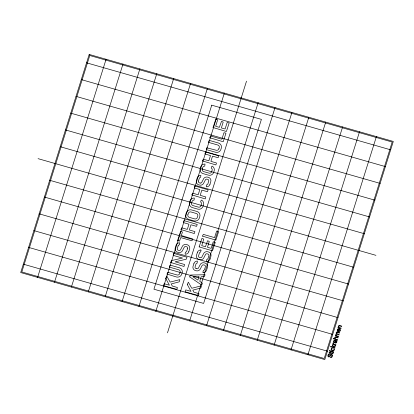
<?xml version="1.0" encoding="UTF-8"?>
<svg xmlns="http://www.w3.org/2000/svg" width="414" height="414" viewBox="0 0 414 414"><rect width="100%" height="100%" fill="white"/><g stroke="black" fill="none" stroke-linecap="round" stroke-linejoin="round"><path stroke-width="0.62" d="M37.596 277.39L106.087 59.259M54.488 282.224L122.979 64.092M71.384 287.062L139.875 68.926M88.28 291.896L156.771 73.764M105.177 296.729L173.668 78.598M122.068 301.563L190.559 83.431M138.964 306.396L207.455 88.265M186.264 212.801L185.839 214.152A4.264 4.161 -29.2 0 0 188.629 219.337L194.042 220.885A4.264 4.161 -29.2 0 0 199.362 218.018L199.781 216.672A4.269 4.161 -29.2 0 0 196.992 211.487L191.584 209.939A4.269 4.161 -29.2 0 0 186.269 212.801M200.624 167.065L200.205 168.415A4.264 4.161 -29.2 0 0 202.989 173.601L208.402 175.148A4.264 4.161 -29.2 0 0 213.722 172.281L214.141 170.93A4.259 4.156 -29.2 0 0 212.237 166.128L211.875 166.242L211.243 168.001A2.132 2.08 -29.2 0 1 212.113 170.351L211.683 171.696A2.137 2.08 -29.2 0 1 209.029 173.145L203.621 171.593A2.137 2.08 -29.2 0 1 202.249 169M155.861 311.23L224.352 93.098M178.108 245.849L177.28 248.488A1.423 1.387 -29.2 0 0 178.196 250.222L178.946 250.434A1.402 1.366 -29.2 0 0 180.607 249.751L182.388 246.278A3.281 3.198 -29.2 0 1 183.148 245.316L183.635 244.959A3.622 3.529 -29.2 0 1 186.238 244.477L187.283 244.762A3.566 3.472 -29.2 0 1 189.591 249.093L188.768 251.738M187.878 214.731L188.303 213.386A2.122 2.07 -29.2 0 1 190.947 211.963L196.355 213.505A2.122 2.07 -29.2 0 1 197.742 216.087L197.323 217.438A2.137 2.08 -29.2 0 1 194.668 218.882L189.26 217.334A2.137 2.08 -29.2 0 1 187.889 214.737M191.568 202.974L191.992 201.628A2.132 2.08 -29.2 0 1 194.068 200.122L194.342 198.032A4.259 4.156 -29.2 0 0 189.964 201.049L189.534 202.394A4.264 4.161 -29.2 0 0 192.324 207.58L197.732 209.127A4.264 4.161 -29.2 0 0 203.051 206.26L203.471 204.914A4.259 4.156 -29.2 0 0 201.571 200.107L201.204 200.226L200.573 201.98A2.132 2.08 -29.2 0 1 201.442 204.33L201.013 205.68A2.137 2.08 -29.2 0 1 198.363 207.124L192.95 205.577A2.137 2.08 -29.2 0 1 191.578 202.979M198.441 181.089L199.269 178.45A1.392 1.356 -29.2 0 1 200.485 177.446L200.94 175.593L200.676 175.345A3.643 3.55 -29.2 0 0 197.302 177.575M202.239 168.995L202.663 167.649A2.132 2.08 -29.2 0 1 204.739 166.143L205.008 164.053A4.259 4.156 -29.2 0 0 200.63 167.065M187.563 248.514L186.735 251.153A1.428 1.392 -29.2 0 1 185.519 252.147L185.074 253.963L185.332 254.243A3.622 3.535 -29.2 0 0 188.81 251.748M218.871 148.802L219.244 147.622A2.122 2.07 -29.2 0 0 217.852 145.045L208.656 142.411L208.475 142.069L209.236 140.377L218.488 143.021A4.269 4.161 -29.2 0 1 221.273 148.202L220.91 149.382A4.264 4.161 -29.2 0 1 215.59 152.248L206.363 149.609L206.679 147.782L216.222 150.246A2.137 2.08 -29.2 0 0 218.861 148.797M209.934 184.339L210.762 181.699A3.566 3.472 -29.2 0 0 208.449 177.358L207.398 177.078A3.622 3.529 -29.2 0 0 204.795 177.565L204.309 177.916A3.281 3.198 -29.2 0 0 203.553 178.879L201.763 182.346A1.402 1.366 -29.2 0 1 200.112 183.024M167.484 332.846L246.516 81.154M189.648 320.902L258.139 102.77M210.069 258.973L210.897 256.333A3.566 3.472 -29.2 0 0 208.584 251.991L207.533 251.712A3.622 3.529 -29.2 0 0 204.93 252.198L204.444 252.55A3.281 3.198 -29.2 0 0 203.688 253.513L201.897 256.98A1.402 1.366 -29.2 0 1 200.247 257.658L199.491 257.456A1.423 1.387 -29.2 0 1 198.585 255.728L199.403 253.083A1.392 1.356 -29.2 0 1 200.619 252.079L201.075 250.227L200.811 249.978M206.545 325.735L275.036 107.604M223.441 330.569L291.932 112.437M240.332 335.402L308.823 117.271M257.229 340.236L325.72 122.104M274.125 345.074L342.616 126.938M291.021 349.908L359.512 131.776M307.912 354.741L376.404 136.61M338.269 330.921L338.802 329.228M197.333 177.585L196.407 180.509A3.55 3.462 -29.2 0 0 198.725 184.825L200.071 185.156A3.648 3.555 -29.2 0 0 202.374 184.628L203.077 184.07A3.214 3.136 -29.2 0 0 203.616 183.324L205.406 179.842A1.397 1.361 -29.2 0 1 207.052 179.184L207.812 179.386A1.418 1.382 -29.2 0 1 208.718 181.115L207.895 183.754A1.428 1.392 -29.2 0 1 206.679 184.747L206.229 186.595L206.498 186.843A3.622 3.535 -29.2 0 0 209.976 184.349M197.468 252.224L196.541 255.143A3.55 3.462 -29.2 0 0 198.86 259.459L200.205 259.79A3.648 3.555 -29.2 0 0 202.508 259.267L203.212 258.703A3.214 3.136 -29.2 0 0 203.75 257.958L205.541 254.475A1.397 1.361 -29.2 0 1 207.186 253.823L207.947 254.02A1.418 1.382 -29.2 0 1 208.853 255.748L208.03 258.388A1.428 1.392 -29.2 0 1 206.814 259.387L206.369 261.198L206.633 261.477A3.622 3.535 -29.2 0 0 210.11 258.988M193.99 263.304L193.059 266.228A3.55 3.462 -29.2 0 0 195.382 270.544L196.728 270.87A3.648 3.555 -29.2 0 0 199.03 270.347L199.734 269.788A3.214 3.136 -29.2 0 0 200.267 269.043L202.063 265.555A1.397 1.361 -29.2 0 1 203.704 264.903L204.464 265.105A1.418 1.382 -29.2 0 1 205.375 266.833L204.552 269.473A1.428 1.392 -29.2 0 1 203.331 270.466L202.886 272.314L203.15 272.562M334.409 342.202C333.384 343.511 333.172 339.956 334.678 340.091A2.37 2.308 -29.2 0 1 335.029 340.163M332.809 353.054L332.913 352.702L333.394 352.759L332.83 353.716L330.398 353.106L330.279 353.484L329.239 352.775L329.089 352.174L330.155 352.48L330.315 351.962L330.719 352.076L330.558 352.593L332.628 353.163M331.014 354.922L330.833 355.072A1.646 1.604 -29.2 0 0 330.667 355.279L330.569 355.424A14.671 14.299 -29.2 0 0 330.377 355.74L329.891 356.48A1.537 1.496 -29.2 0 1 329.653 356.718L329.456 356.852A1.082 1.056 -29.2 0 1 328.147 356.573A1.107 1.076 -29.2 0 1 327.935 356.206L327.878 355.936A2.137 2.086 -29.2 0 1 327.95 355.233A2.8 2.732 -29.2 0 1 328.059 354.901L328.204 354.601A1.884 1.837 -29.2 0 1 328.385 354.348L328.525 354.203A1.216 1.185 -29.2 0 1 328.918 353.954A1.351 1.314 -29.2 0 1 329.73 353.913L329.606 354.451L329.14 354.467A0.761 0.745 -29.2 0 0 328.778 354.684L328.519 355.124A2.432 2.37 -29.2 0 0 328.416 355.481L328.54 356.211A0.549 0.533 -29.2 0 0 328.742 356.366A0.605 0.59 -29.2 0 0 328.918 356.407L330.802 354.379A1.082 1.056 -29.2 0 1 331.443 354.275M335.035 340.158L336.416 340.546A4.456 4.342 -29.2 0 0 336.748 340.624A1.195 1.164 -29.2 0 0 337.213 340.603L337.048 341.141A1.175 1.149 -29.2 0 1 336.639 341.131C337.705 342.911 334.678 343.967 334.885 342.207A2.624 2.556 -29.2 0 1 334.916 341.917L334.952 341.7A5.661 5.522 -29.2 0 0 335.076 340.732L335.024 340.722M339.257 328.768L338.103 328.757L337.317 329.477L337.244 330.641L338.057 331.443L339.413 331.619L340.313 330.884L340.499 329.792L339.868 328.959L339.915 330.672L338.688 331.071L339.376 328.804M86.557 62.814L390.666 149.832M81.289 79.597L385.398 166.609M76.021 96.374L380.13 183.392M70.753 113.151L374.861 200.169M65.484 129.934L369.593 216.952M200.112 183.035L199.357 182.822A1.423 1.387 -29.2 0 1 198.451 181.094M60.216 146.711L364.325 233.729M38.052 158.655L375.948 255.345M49.675 180.271L353.784 267.289M44.407 197.048L348.516 284.066M39.139 213.831L343.247 300.849M196.764 268.753L196.008 268.541A1.423 1.387 -29.2 0 1 195.108 266.813L195.925 264.168A1.392 1.356 -29.2 0 1 197.142 263.159L197.385 261.068A3.643 3.55 -29.2 0 0 193.959 263.294M33.87 230.608L337.979 317.626M338.512 327.36L338.078 327.236L337.933 327.702L340.991 328.576L341.152 328.064L339.485 327.583A1.692 1.646 -29.2 0 1 338.921 327.334A0.647 0.631 -29.2 0 1 338.755 327.117C338.181 325.383 341.115 326.046 341.607 326.625L341.767 326.108L339.759 325.533A2.432 2.37 -29.2 0 0 339.345 325.445M337.633 331.997L339.728 332.597L339.568 333.11C338.419 332.737 336.334 331.738 336.768 333.477M28.602 247.391L332.711 334.403M335.956 335.5L335.526 335.376L335.381 335.837L338.44 336.711L338.6 336.199C335.164 336.499 335.537 332.597 339.004 334.905L339.164 334.393L337.389 333.886A1.092 1.066 -29.2 0 1 336.742 333.498M23.334 264.168L327.443 351.186M336.277 332.711A1.164 1.139 -29.2 0 0 336.453 333.601L336.551 333.731M331.956 355.45L331.893 355.222A0.621 0.605 -29.2 0 0 331.009 354.907M197.437 252.209A3.643 3.55 -29.2 0 1 200.811 250.004M203.15 272.531A3.622 3.535 -29.2 0 0 206.627 270.068L207.414 267.418A3.566 3.472 -29.2 0 0 205.101 263.076L204.055 262.797A3.622 3.529 -29.2 0 0 201.452 263.278L200.961 263.635A3.281 3.198 -29.2 0 0 200.205 264.598L198.42 268.065A1.402 1.366 -29.2 0 1 196.769 268.743M187.558 248.514A1.418 1.382 -29.2 0 0 186.652 246.775L185.896 246.568A1.397 1.361 -29.2 0 0 184.235 247.236L182.455 250.724A3.214 3.136 -29.2 0 1 181.917 251.469L181.213 252.033A3.648 3.555 -29.2 0 1 178.91 252.55L177.565 252.224A3.55 3.462 -29.2 0 1 175.241 247.908L176.173 244.984A3.643 3.55 -29.2 0 1 179.516 242.77L179.779 242.992L179.324 244.85A1.392 1.356 -29.2 0 0 178.118 245.854M338.59 327.288A1.133 1.107 -29.2 0 1 339.34 325.388M338.274 330.905A0.937 0.911 -29.2 0 1 338.134 329.197M338.155 329.239A1.175 1.144 -29.2 0 1 338.797 329.244M336.018 335.433A1.061 1.035 -29.2 0 1 336.535 333.674M336.158 332.675A1.133 1.102 -29.2 0 1 337.653 331.935M334.357 342.264A0.994 0.968 -29.2 0 1 334.429 340.696A0.673 0.657 -29.2 0 1 334.916 340.706M333.762 343.951A2.148 2.091 -29.2 0 0 334.341 344.205L335.94 344.665L335.78 345.183L332.721 344.308L332.866 343.843C333.529 344.495 332.395 342.073 333.762 342.999A0.647 0.631 -29.2 0 0 333.72 343.998M331.412 354.255A1.289 1.252 -29.2 0 1 331.578 354.291A1.237 1.206 -29.2 0 1 332.188 354.684A1.289 1.252 -29.2 0 1 332.437 355.171L332.463 355.269A1.961 1.91 -29.2 0 1 332.416 356.107L331.852 357.21A1.454 1.418 -29.2 0 1 330.507 357.624L330.517 357.065L331.029 357.059A0.807 0.787 -29.2 0 0 331.272 356.956L331.443 356.827A1.661 1.62 -29.2 0 0 331.94 355.45M331.128 349.349C331.102 350.741 333.27 351.367 334.114 350.358C335.304 348.878 332.866 347.548 334.005 349.488C333.896 351.01 331.014 350.213 331.697 348.862C333.425 347.91 331.179 347.61 331.128 349.349M189.715 276.904L201.721 285.096L202.41 283.145L199.745 281.318L201.183 276.733L204.428 276.624L205.085 274.746L190.44 275.025L189.715 276.904M336.422 341.783C336.458 342.989 335.019 342.813 335.397 341.747A4.45 4.337 -29.2 0 0 335.48 340.846L336.173 341.157L336.422 341.783M334.672 337.984L334.869 338.678L333.358 338.248L333.192 338.761L337.415 339.966L337.576 339.454C334.015 339.878 334.693 335.583 338.031 338.01L338.191 337.493L335.682 336.841L335.029 337.131L334.672 337.984M165.693 278.348L169.393 285.184L164.172 283.709L163.535 285.66L176.918 289.381L177.394 287.502L172.296 286.012L171.173 283.957L179.221 281.836L179.842 279.621L170.138 282.089L166.707 276.014L165.693 278.322M187.319 284.532L191.02 291.373L185.798 289.898L185.161 291.844L198.544 295.565L198.999 293.676L193.923 292.201L192.8 290.147L200.847 288.025L201.468 285.805L191.765 288.279L188.334 282.198L187.319 284.532M167.033 274.073L176.431 276.976A4.264 4.161 -29.2 0 0 181.746 274.109L182.119 272.929A4.269 4.161 -29.2 0 0 179.324 267.749L170.071 265.1L169.31 266.797L169.492 267.134L178.693 269.768A2.122 2.07 -29.2 0 1 180.08 272.345L179.712 273.525A2.137 2.08 -29.2 0 1 177.057 274.974L167.805 272.329L167.033 274.073M170.671 262.486L184.018 266.471L184.561 264.499L175.138 261.793L186.316 259.195L186.983 257.223L173.632 253.363L173.13 255.355L182.533 258.051L171.355 260.644L170.671 262.486M177.58 240.487L179.557 241.124L180.706 237.574L191.977 240.793L192.748 238.961L181.342 235.55L182.424 231.99L180.618 231.348L177.58 240.487M181.006 229.573L194.352 233.558L194.916 231.602L189.333 229.982L190.968 224.781L196.536 226.36L197.266 224.481L183.94 220.61L183.366 222.582L188.95 224.202L187.319 229.408L181.72 227.824L181.011 229.547M191.889 194.916L205.235 198.901L205.799 196.95L200.216 195.33L201.851 190.124L207.419 191.708L208.144 189.824L194.792 185.964L194.269 187.946L199.833 189.55L198.197 194.751L192.603 193.172L191.889 194.891M199.139 246.879L212.491 250.863L215.254 242.34L213.262 241.797L211.181 248.353L207.471 247.293L209.298 241.424L207.595 240.736L205.453 246.713L201.737 245.652L203.781 239.111L201.913 238.423L199.139 246.879M202.555 160.937L215.906 164.922L216.47 162.971L210.886 161.351L212.517 156.145L218.09 157.724L218.815 155.845L205.463 151.985L204.94 153.961L210.503 155.566L208.868 160.772L203.269 159.193L202.56 160.911M202.513 236.135L215.865 240.12L218.628 231.597L216.636 231.053L214.555 237.61L203.31 234.391L202.524 236.083M209.836 137.758L223.182 141.743L225.94 133.199L223.958 132.677L221.878 139.233L210.633 136.02L209.836 137.758M213.05 127.517L226.396 131.502L229.165 122.984L227.172 122.435L225.092 128.992L221.376 127.931L223.208 122.063L221.506 121.374L219.363 127.352L215.647 126.291L217.686 119.749L215.823 119.066L213.06 127.471M89.191 54.425L20.7 272.557L324.809 359.575L393.3 141.443L89.191 54.425M89.771 55.507L21.807 271.962L324.229 358.493L392.193 142.038L89.771 55.507M211.735 105.172L153.946 289.21L203.621 303.421L261.405 119.387L211.735 105.172M198.953 276.769L197.908 280.102L193.095 276.909L198.953 276.769M329.477 350.606L329.311 351.124L329.906 351.295L330.072 350.777L329.477 350.606M330.802 346.378L330.641 346.891L334.864 348.102L335.024 347.584L333.813 347.237L333.575 346.777L335.454 346.218L335.65 345.586L333.327 346.311L332.556 344.826L332.349 345.493L333.208 347.067L330.802 346.378M330.636 350.943L330.476 351.455L333.534 352.33L333.694 351.817L330.636 350.943"/></g></svg>
